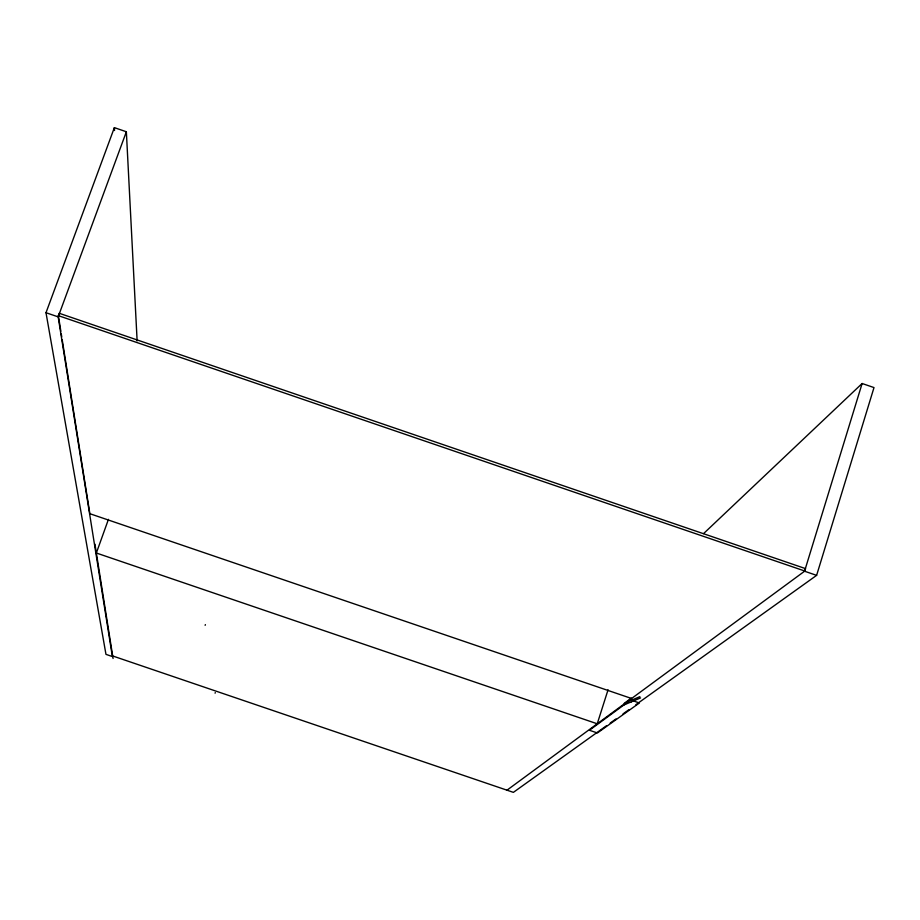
<?xml version="1.0" encoding="UTF-8"?>
<svg xmlns="http://www.w3.org/2000/svg" width="920" height="920" viewBox="0 0 920 920"><rect width="100%" height="100%" fill="white"/><g stroke="black" fill="none" stroke-linecap="round" stroke-linejoin="round"><path stroke-width="1.38" d="M862.12 383.502L804.563 571.228L816.615 575.356L874 387.573L862.12 383.502L703.581 533.6M506.989 790.188L804.827 571.032L805.563 568.629L59.236 313.283L58.362 315.652L60.846 331.211M630.66 699.994L639.411 702.983L597.39 732.975L589.421 730.261L630.66 699.994L631.223 698.199L624.404 703.225L623.852 704.996L640.584 697.912M608.062 689.781L597.241 723.787L96.105 552.931M215.084 693.185L215.28 692.599M205.125 625.312L205.367 624.622M96.347 553.023L108.445 519.351M58.167 316.871L126.362 131.755L114.367 127.638L46 312.719L105.961 654.361L112.378 656.546L58.167 316.871L46 312.719M631.281 701.845L632.822 700.73M606.682 725.592L513.383 792.361L112.608 655.937M610.178 723.085L616.009 718.911M623.012 713.908L628.843 709.734M635.835 704.72L816.615 575.356M632.144 699.947L639.871 696.658M631.591 698.498L89.873 513.705L62.192 339.698M58.362 315.652L804.827 571.032M94.955 544.191L113.079 658.478M61.295 334.041L61.743 336.869M114.367 127.638L114.551 130.502M126.362 131.755L137.126 340.872"/></g></svg>
